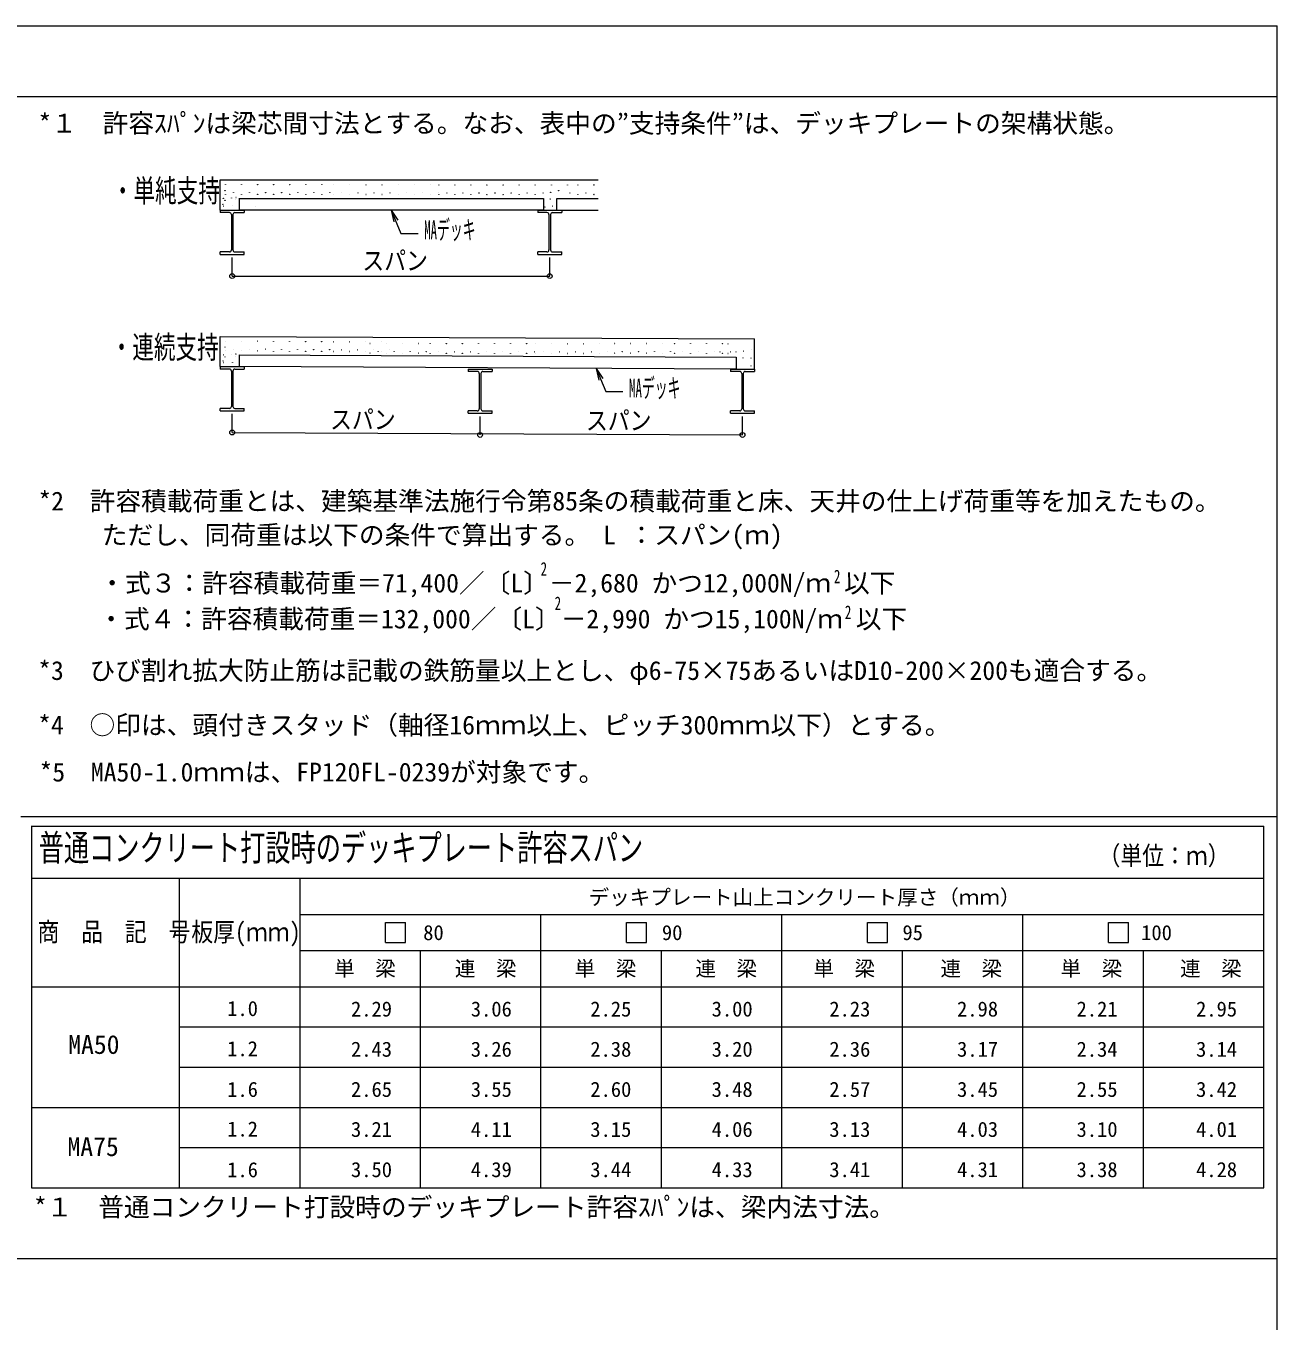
# Model space of a CAD drawing. Units: millimetres, scale not verified. Extents: x -2848 to 2848, y -2045 to 2045.
# Drawn here: x 1291 to 2848, y 433 to 2045 of the extents above; entities that cross this region are included whole.
import ezdxf
from ezdxf.enums import TextEntityAlignment as Align

# ---------------------------------------------------------------- set-up
doc = ezdxf.new("R2010")
doc.units = ezdxf.units.MM
doc.header["$LTSCALE"] = 8
doc.linetypes.add('DASHED3', pattern=[4, 3, -1])
for name, color, linetype, lineweight in [('0-0_0', 4, 'Continuous', 9), ('0-4_16', 134, 'Continuous', 18), ('0-6_48', 6, 'Continuous', 18), ('0-D_LAYER3', 4, 'DASHED3', 9)]:
    doc.layers.add(name, color=color, linetype=linetype, lineweight=lineweight)
doc.styles.add('ＭＳ ゴシック', font='')
doc.styles.get('ＭＳ ゴシック').set_extended_font_data('MS Gothic')

msp = doc.modelspace()

# ---------------------------------------------------------------- linework, layer by layer
at = {"layer": '0-0_0', "color": 2, "lineweight": 18}
for p, q in [((-53.403, 1956.53), (2848.301, 1956.53)), ((1532.44, 1815.261), (1562.44, 1815.261)), ((1532.44, 1815.261), (1532.44, 1812.261)), ((1543.94, 1812.261), (1532.44, 1812.261)), ((1546.44, 1809.761), (1546.44, 1765.761)), ((1548.44, 1809.761), (1548.44, 1765.761)), ((1550.94, 1812.261), (1562.44, 1812.261)), ((1562.44, 1815.262), (1562.44, 1812.261)), ((1927.76, 1815.262), (1957.76, 1815.262)), ((1927.76, 1815.262), (1927.76, 1812.262)), ((1939.26, 1812.262), (1927.76, 1812.262)), ((1941.76, 1809.762), (1941.76, 1765.762)), ((1943.76, 1809.762), (1943.76, 1765.762)), ((1946.26, 1812.262), (1957.76, 1812.262)), ((1957.76, 1815.262), (1957.76, 1812.262)), ((1532.44, 1760.261), (1532.44, 1763.261)), ((1543.94, 1763.261), (1532.44, 1763.261)), ((1532.44, 1760.261), (1562.44, 1760.261)), ((1550.94, 1763.261), (1562.44, 1763.261)), ((1562.44, 1760.261), (1562.44, 1763.261)), ((1927.76, 1760.262), (1927.76, 1763.262)), ((1939.26, 1763.262), (1927.76, 1763.262)), ((1927.76, 1760.262), (1957.76, 1760.262)), ((1946.26, 1763.262), (1957.76, 1763.262)), ((1957.76, 1760.262), (1957.76, 1763.262)), ((1532.44, 1620.535), (1562.44, 1620.535)), ((1532.44, 1620.535), (1532.44, 1617.535)), ((1543.94, 1617.535), (1532.44, 1617.535)), ((1546.44, 1615.035), (1546.44, 1571.035)), ((1548.44, 1615.035), (1548.44, 1571.035)), ((1550.94, 1617.535), (1562.44, 1617.535)), ((1562.44, 1620.536), (1562.44, 1617.535)), ((1841.051, 1617.535), (1871.051, 1617.535)), ((1841.051, 1617.535), (1841.051, 1614.535)), ((1852.551, 1614.535), (1841.051, 1614.535)), ((1855.051, 1612.035), (1855.051, 1568.035)), ((1857.051, 1612.035), (1857.051, 1568.035)), ((1859.551, 1614.535), (1871.051, 1614.535)), ((1871.051, 1617.536), (1871.051, 1614.535)), ((2167.76, 1617.536), (2197.76, 1617.536)), ((2167.76, 1617.536), (2167.76, 1614.536)), ((2179.26, 1614.536), (2167.76, 1614.536)), ((2181.76, 1612.036), (2181.76, 1568.036)), ((2183.76, 1612.036), (2183.76, 1568.036)), ((2186.26, 1614.536), (2197.76, 1614.536)), ((2197.76, 1617.536), (2197.76, 1614.536)), ((1532.44, 1565.535), (1532.44, 1568.535)), ((1543.94, 1568.535), (1532.44, 1568.535)), ((1532.44, 1565.535), (1562.44, 1565.535)), ((1550.94, 1568.535), (1562.44, 1568.535)), ((1562.44, 1565.535), (1562.44, 1568.535)), ((1841.051, 1562.535), (1841.051, 1565.535)), ((1852.551, 1565.535), (1841.051, 1565.535)), ((1859.551, 1565.535), (1871.051, 1565.535)), ((1871.051, 1562.535), (1871.051, 1565.535)), ((2167.76, 1562.536), (2167.76, 1565.536)), ((2179.26, 1565.536), (2167.76, 1565.536)), ((2186.26, 1565.536), (2197.76, 1565.536)), ((2197.76, 1562.536), (2197.76, 1565.536)), ((1841.051, 1562.535), (1871.051, 1562.535)), ((2167.76, 1562.536), (2197.76, 1562.536)), ((1284.224, 1060.846), (2848.301, 1060.846)), ((-1313.403, 510.846), (2848.301, 510.846))]:
    msp.add_line(p, q, dxfattribs=at)
at = {"layer": '0-0_0', "color": 6, "lineweight": 18}
for p, q in [((1532.44, 1852.876), (2003.006, 1852.876)), ((1532.44, 1815.261), (1532.44, 1852.876)), ((1556.079, 1829.866), (1935.04, 1829.866)), ((1556.079, 1829.866), (1556.079, 1815.261)), ((1935.04, 1829.866), (1935.04, 1815.261)), ((1951.4, 1829.866), (2003.006, 1829.866)), ((1951.4, 1815.261), (1951.4, 1829.866)), ((1935.04, 1815.261), (1556.079, 1815.261)), ((1951.4, 1815.261), (2003.006, 1815.261)), ((1532.44, 1658.15), (2197.76, 1655.15)), ((1532.44, 1620.535), (1532.44, 1658.15)), ((2197.76, 1617.535), (2197.76, 1655.15)), ((1556.079, 1635.141), (2175.04, 1632.141)), ((1556.079, 1635.141), (1556.079, 1620.535)), ((2175.04, 1632.141), (2175.04, 1617.535)), ((2175.04, 1617.535), (1556.079, 1620.535))]:
    msp.add_line(p, q, dxfattribs=at)
at = {"layer": '0-0_0'}
for p, q in [((1745.56, 1815.261), (1757.484, 1786.302)), ((1745.56, 1815.261), (1753.593, 1802.594)), ((1745.56, 1815.261), (1748.775, 1800.61)), ((1757.484, 1786.302), (1778.85, 1786.302)), ((1547.44, 1733.232), (1547.44, 1756.389)), ((1942.76, 1733.232), (1942.76, 1756.389)), ((1547.44, 1733.232), (1942.76, 1733.232)), ((2000.671, 1618.38), (2012.596, 1589.422)), ((2000.671, 1618.38), (2008.705, 1605.713)), ((2000.671, 1618.38), (2003.887, 1603.729)), ((2012.596, 1589.422), (2033.962, 1589.422)), ((1547.44, 1538.506), (1547.44, 1561.662)), ((1856.051, 1535.506), (1856.051, 1558.662)), ((2182.76, 1535.506), (2182.76, 1558.663)), ((1547.44, 1538.506), (2182.76, 1535.506)), ((1738.248, 903.762), (1738.248, 928.762)), ((1738.248, 928.762), (1763.248, 928.762)), ((1763.248, 903.762), (1763.248, 928.762)), ((2038.298, 903.762), (2038.298, 928.762)), ((2038.298, 928.762), (2063.298, 928.762)), ((2063.298, 903.762), (2063.298, 928.762)), ((2338.298, 903.762), (2338.298, 928.762)), ((2338.298, 928.762), (2363.298, 928.762)), ((2363.298, 903.762), (2363.298, 928.762)), ((2638.298, 903.762), (2638.298, 928.762)), ((2638.298, 928.762), (2663.298, 928.762)), ((2663.298, 903.762), (2663.298, 928.762)), ((1738.248, 903.762), (1763.248, 903.762)), ((2038.298, 903.762), (2063.298, 903.762)), ((2338.298, 903.762), (2363.298, 903.762)), ((2638.298, 903.762), (2663.298, 903.762))]:
    msp.add_line(p, q, dxfattribs=at)
for centre, radius in [((1538.54, 1839.512), 0.1), ((1539.1, 1846.971), 0.1), ((1559.1, 1846.971), 0.1), ((1579.1, 1846.971), 0.1), ((1599.1, 1846.971), 0.1), ((1619.1, 1846.971), 0.1), ((1639.1, 1846.971), 0.1), ((1659.1, 1846.971), 0.1), ((1673.982, 1846.77), 0.1), ((1693.982, 1846.77), 0.1), ((1713.982, 1846.77), 0.1), ((1733.982, 1846.77), 0.1), ((1753.982, 1846.77), 0.1), ((1773.982, 1846.77), 0.1), ((1793.982, 1846.77), 0.1), ((1804.644, 1846.632), 0.1), ((1824.644, 1846.632), 0.1), ((1844.644, 1846.632), 0.1), ((1864.644, 1846.632), 0.1), ((1884.644, 1846.632), 0.1), ((1904.644, 1846.632), 0.1), ((1924.644, 1846.632), 0.1), ((1943.86, 1837.502), 0.1), ((1944.912, 1846.632), 0.1), ((1953.86, 1839.512), 0.1), ((1964.912, 1846.632), 0.1), ((1977.802, 1846.632), 0.1), ((1997.802, 1846.632), 0.1), ((1535.928, 1822.449), 0.1), ((1536.488, 1829.908), 0.1), ((1538.54, 1827.502), 0.1), ((1539.1, 1834.962), 0.1), ((1546.488, 1830.302), 0.1), ((1549.1, 1836.971), 0.1), ((1551.918, 1828.182), 0.1), ((1552.167, 1831.068), 0.1), ((1556.488, 1829.908), 0.1), ((1559.1, 1834.962), 0.1), ((1569.1, 1836.971), 0.1), ((1576.488, 1829.908), 0.1), ((1579.1, 1834.962), 0.1), ((1589.1, 1836.971), 0.1), ((1599.1, 1834.962), 0.1), ((1609.1, 1836.971), 0.1), ((1619.1, 1834.962), 0.1), ((1629.1, 1836.971), 0.1), ((1639.1, 1834.962), 0.1), ((1649.1, 1836.971), 0.1), ((1659.1, 1834.962), 0.1), ((1669.1, 1836.971), 0.1), ((1673.982, 1834.761), 0.1), ((1683.982, 1836.77), 0.1), ((1693.982, 1834.761), 0.1), ((1703.982, 1836.77), 0.1), ((1713.982, 1834.761), 0.1), ((1723.982, 1836.77), 0.1), ((1733.982, 1834.761), 0.1), ((1743.982, 1836.77), 0.1), ((1753.982, 1834.761), 0.1), ((1763.982, 1836.77), 0.1), ((1773.982, 1834.761), 0.1), ((1783.982, 1836.77), 0.1), ((1793.982, 1834.761), 0.1), ((1803.982, 1836.77), 0.1), ((1804.644, 1834.622), 0.1), ((1814.644, 1836.632), 0.1), ((1824.644, 1834.622), 0.1), ((1834.644, 1836.632), 0.1), ((1844.644, 1834.622), 0.1), ((1854.644, 1836.632), 0.1), ((1864.644, 1834.622), 0.1), ((1874.644, 1836.632), 0.1), ((1884.644, 1834.622), 0.1), ((1894.644, 1836.632), 0.1), ((1904.644, 1834.622), 0.1), ((1914.644, 1836.632), 0.1), ((1924.644, 1834.622), 0.1), ((1934.644, 1836.632), 0.1), ((1943.419, 1829.181), 0.1), ((1967.802, 1836.632), 0.1), ((1977.802, 1834.622), 0.1), ((1987.802, 1836.632), 0.1), ((1997.802, 1834.622), 0.1), ((1536.488, 1820.302), 0.1), ((1547.798, 1820.638), 0.1), ((1576.488, 1820.302), 0.1), ((1936.798, 1819.25), 0.1), ((1946.014, 1820.121), 0.1), ((1547.44, 1733.232), 3), ((1942.76, 1733.233), 3), ((1538.54, 1644.786), 0.1), ((1539.1, 1652.245), 0.1), ((1559.1, 1652.245), 0.1), ((1579.1, 1652.245), 0.1), ((1598.851, 1651.608), 0.1), ((1618.851, 1651.608), 0.1), ((1638.851, 1651.608), 0.1), ((1658.851, 1651.608), 0.1), ((1673.733, 1651.407), 0.1), ((1693.733, 1651.407), 0.1), ((1713.733, 1651.407), 0.1), ((1719.1, 1649.245), 0.1), ((1733.733, 1651.407), 0.1), ((1739.1, 1649.245), 0.1), ((1759.1, 1649.245), 0.1), ((1779.1, 1649.245), 0.1), ((1793.982, 1649.045), 0.1), ((1813.982, 1649.045), 0.1), ((1833.982, 1649.045), 0.1), ((1853.982, 1649.045), 0.1), ((1873.982, 1649.045), 0.1), ((1893.982, 1649.045), 0.1), ((1913.982, 1649.045), 0.1), ((1924.644, 1648.906), 0.1), ((1944.644, 1648.906), 0.1), ((1964.644, 1648.906), 0.1), ((1984.644, 1648.906), 0.1), ((2004.644, 1648.906), 0.1), ((2023.091, 1649.245), 0.1), ((2024.644, 1648.906), 0.1), ((2043.091, 1649.245), 0.1), ((2063.091, 1649.245), 0.1), ((2083.091, 1649.245), 0.1), ((2097.973, 1649.045), 0.1), ((2117.973, 1649.045), 0.1), ((2137.973, 1649.045), 0.1), ((2157.973, 1649.045), 0.1), ((2164.644, 1648.906), 0.1), ((1536.488, 1635.182), 0.1), ((1538.54, 1632.777), 0.1), ((1539.1, 1640.236), 0.1), ((1546.488, 1635.577), 0.1), ((1549.1, 1642.245), 0.1), ((1551.918, 1633.457), 0.1), ((1552.167, 1636.342), 0.1), ((1556.488, 1635.182), 0.1), ((1559.1, 1640.236), 0.1), ((1569.1, 1642.245), 0.1), ((1576.488, 1635.182), 0.1), ((1579.1, 1640.236), 0.1), ((1589.1, 1642.245), 0.1), ((1598.851, 1639.598), 0.1), ((1608.851, 1641.608), 0.1), ((1618.851, 1639.598), 0.1), ((1628.851, 1641.608), 0.1), ((1638.851, 1639.598), 0.1), ((1648.851, 1641.608), 0.1), ((1658.851, 1639.598), 0.1), ((1668.851, 1641.608), 0.1), ((1673.733, 1639.398), 0.1), ((1683.733, 1641.407), 0.1), ((1693.733, 1639.398), 0.1), ((1703.733, 1641.407), 0.1), ((1713.733, 1639.398), 0.1), ((1719.1, 1637.236), 0.1), ((1723.733, 1641.407), 0.1), ((1729.1, 1639.245), 0.1), ((1733.733, 1639.398), 0.1), ((1739.1, 1637.236), 0.1), ((1743.733, 1641.407), 0.1), ((1749.1, 1639.245), 0.1), ((1759.1, 1637.236), 0.1), ((1769.1, 1639.245), 0.1), ((1779.1, 1637.236), 0.1), ((1789.1, 1639.245), 0.1), ((1793.982, 1637.035), 0.1), ((1803.982, 1639.045), 0.1), ((1813.982, 1637.035), 0.1), ((1823.982, 1639.045), 0.1), ((1833.982, 1637.035), 0.1), ((1843.982, 1639.045), 0.1), ((1853.982, 1637.035), 0.1), ((1863.982, 1639.045), 0.1), ((1873.982, 1637.035), 0.1), ((1883.982, 1639.045), 0.1), ((1893.982, 1637.035), 0.1), ((1903.982, 1639.045), 0.1), ((1913.982, 1637.035), 0.1), ((1923.982, 1639.045), 0.1), ((1924.644, 1636.897), 0.1), ((1934.644, 1638.906), 0.1), ((1944.644, 1636.897), 0.1), ((1954.644, 1638.906), 0.1), ((1964.644, 1636.897), 0.1), ((1974.644, 1638.906), 0.1), ((1984.644, 1636.897), 0.1), ((1994.644, 1638.906), 0.1), ((2004.644, 1636.897), 0.1), ((2014.644, 1638.906), 0.1), ((2023.091, 1637.236), 0.1), ((2024.644, 1636.897), 0.1), ((2033.091, 1639.245), 0.1), ((2043.091, 1637.236), 0.1), ((2053.091, 1639.245), 0.1), ((2063.091, 1637.236), 0.1), ((2073.091, 1639.245), 0.1), ((2083.091, 1637.236), 0.1), ((2093.091, 1639.245), 0.1), ((2097.973, 1637.035), 0.1), ((2107.973, 1639.045), 0.1), ((2117.973, 1637.035), 0.1), ((2127.973, 1639.045), 0.1), ((2137.973, 1637.035), 0.1), ((2147.973, 1639.045), 0.1), ((2154.644, 1638.906), 0.1), ((2157.973, 1637.035), 0.1), ((2164.644, 1636.897), 0.1), ((2167.973, 1639.045), 0.1), ((2174.644, 1638.906), 0.1), ((2183.419, 1631.455), 0.1), ((2183.86, 1639.777), 0.1), ((2193.419, 1631.061), 0.1), ((2193.86, 1641.786), 0.1), ((1535.928, 1627.723), 0.1), ((1536.488, 1625.577), 0.1), ((1547.798, 1625.913), 0.1), ((2193.419, 1621.455), 0.1), ((1547.44, 1538.506), 3), ((1856.051, 1535.506), 3), ((2182.76, 1535.506), 3)]:
    msp.add_circle(centre, radius, dxfattribs=at)
at = {"layer": '0-0_0', "color": 2, "lineweight": 18}
for centre, start, end in [((1543.94, 1809.761), 0, 90), ((1550.94, 1809.761), 90, 180), ((1939.26, 1809.762), 0, 90), ((1946.26, 1809.762), 90, 180), ((1543.94, 1765.761), 270, 0), ((1550.94, 1765.761), 180, 270), ((1939.26, 1765.762), 270, 0), ((1946.26, 1765.762), 180, 270), ((1543.94, 1615.035), 0, 90), ((1550.94, 1615.035), 90, 180), ((1852.551, 1612.035), 0, 90), ((1859.551, 1612.035), 90, 180), ((2179.26, 1612.036), 0, 90), ((2186.26, 1612.036), 90, 180), ((1543.94, 1571.035), 270, 0), ((1550.94, 1571.035), 180, 270), ((1852.551, 1568.035), 270, 0), ((1859.551, 1568.035), 180, 270), ((2179.26, 1568.036), 270, 0), ((2186.26, 1568.036), 180, 270)]:
    msp.add_arc(centre, 2.5, start, end, dxfattribs=at)
at = {"layer": '0-4_16', "color": 7}
for p, q in [((-2848.301, 2044.544), (2848.301, 2044.544)), ((2848.301, -2044.544), (2848.301, 2044.544)), ((1297.018, 1048.762), (2831.881, 1048.762)), ((1297.804, 1048.762), (1297.804, 598.762)), ((2831.881, 598.762), (2831.881, 1048.762)), ((1297.018, 983.762), (2831.881, 983.762)), ((1481.881, 598.762), (1481.881, 983.762)), ((1631.881, 598.762), (1631.881, 983.762)), ((1781.881, 983.255), (1781.881, 983.762)), ((1931.881, 983.255), (1931.881, 983.762)), ((1931.881, 598.762), (1931.881, 938.762)), ((2231.881, 598.762), (2231.881, 938.762)), ((2531.881, 598.762), (2531.881, 938.762)), ((1781.881, 598.762), (1781.881, 893.762)), ((2081.881, 598.762), (2081.881, 893.762)), ((2381.881, 598.762), (2381.881, 893.762)), ((2681.881, 598.762), (2681.881, 893.762)), ((1297.804, 848.762), (2831.881, 848.762)), ((1481.881, 798.762), (2831.881, 798.762)), ((1481.881, 748.762), (2831.881, 748.762)), ((1297.804, 698.762), (2831.881, 698.762)), ((1481.881, 648.762), (2831.881, 648.762)), ((1297.804, 598.762), (2831.881, 598.762))]:
    msp.add_line(p, q, dxfattribs=at)
at = {"layer": '0-D_LAYER3', "linetype": 'Continuous'}
for p, q in [((1631.881, 983.762), (2831.881, 983.762)), ((1631.881, 938.762), (2831.881, 938.762)), ((1631.881, 893.762), (2831.881, 893.762))]:
    msp.add_line(p, q, dxfattribs=at)

# ---------------------------------------------------------------- texts
at = {"layer": '0-0_0', "color": 7, "style": 'ＭＳ ゴシック'}
for s, height, p in [('*１\u3000許容ｽﾊﾟﾝは梁芯間寸法とする。なお、表中の”支持条件”は、デッキプレートの架構状態。', 23.46, (1306.208, 1904.593)), ('*2\u3000許容積載荷重とは、建築基準法施行令第85条の積載荷重と床、天井の仕上げ荷重等を加えたもの。', 23.46, (1306.11, 1434.498)), ('ただし、同荷重は以下の条件で算出する。 L ：スパン(ｍ)', 23.46, (1385.138, 1392.272)), ('・式３：許容積載荷重＝71,400／〔L〕－2,680 かつ12,000N/ｍ 以下', 23.46, (1382.008, 1332.438)), ('・式４：許容積載荷重＝132,000／〔L〕－2,990 かつ15,100N/ｍ 以下', 23.46, (1380.734, 1287.785)), ('*3\u3000ひび割れ拡大防止筋は記載の鉄筋量以上とし、φ6-75×75あるいはD10-200×200も適合する。', 23.46, (1305.897, 1223.594)), ('*4\u3000○印は、頭付きスタッド（軸径16ｍｍ以上、ピッチ300ｍｍ以下）とする。', 23.46, (1305.897, 1155.759)), ('*5\u3000MA50-1.0ｍｍは、FP120FL-0239が対象です。', 23.46, (1307.577, 1097.222)), ('デッキプレート山上コンクリート厚さ（ｍｍ）', 18.77, (1991.214, 945.208)), ('80', 18.77, (1785.27, 901.213)), ('90', 18.77, (2082.444, 901.213)), ('95', 18.77, (2381.878, 901.213)), ('100', 18.77, (2679.052, 901.213)), ('単\u3000梁', 18.77, (1674.406, 856.43)), ('連\u3000梁', 18.77, (1824.688, 856.43)), ('単\u3000梁', 18.77, (1973.84, 856.43)), ('連\u3000梁', 18.77, (2124.122, 856.43)), ('単\u3000梁', 18.77, (2271.014, 856.43)), ('連\u3000梁', 18.77, (2429.205, 856.43)), ('単\u3000梁', 18.77, (2578.784, 856.43)), ('連\u3000梁', 18.77, (2727.509, 856.43)), ('1.0', 18.77, (1541.214, 806.753)), ('2.29', 18.77, (1695.358, 806.121)), ('3.06', 18.77, (1844.51, 806.121)), ('2.25', 18.77, (1993.29, 806.121)), ('3.00', 18.77, (2144.341, 806.121)), ('2.23', 18.77, (2290.849, 806.121)), ('2.98', 18.77, (2449.85, 806.121)), ('2.21', 18.77, (2598.63, 806.121)), ('2.95', 18.77, (2747.41, 806.121)), ('MA50', 23.46, (1343.343, 758.207)), ('1.2', 18.77, (1541.214, 756.753)), ('2.43', 18.77, (1695.358, 756.121)), ('3.26', 18.77, (1844.51, 756.121)), ('2.38', 18.77, (1993.29, 756.121)), ('3.20', 18.77, (2144.341, 756.121)), ('2.36', 18.77, (2290.849, 756.121)), ('3.17', 18.77, (2449.85, 756.121)), ('2.34', 18.77, (2598.63, 756.121)), ('3.14', 18.77, (2747.41, 756.121)), ('1.6', 18.77, (1541.214, 706.136)), ('2.65', 18.77, (1695.358, 706.161)), ('3.55', 18.77, (1844.51, 706.161)), ('2.60', 18.77, (1993.29, 706.161)), ('3.48', 18.77, (2144.341, 706.161)), ('2.57', 18.77, (2290.849, 706.161)), ('3.45', 18.77, (2449.85, 706.161)), ('2.55', 18.77, (2598.63, 706.161)), ('3.42', 18.77, (2747.41, 706.161)), ('1.2', 18.77, (1541.214, 656.812)), ('3.21', 18.77, (1695.358, 656.37)), ('4.11', 18.77, (1844.51, 656.37)), ('3.15', 18.77, (1993.29, 656.37)), ('4.06', 18.77, (2144.341, 656.37)), ('3.13', 18.77, (2290.849, 656.37)), ('4.03', 18.77, (2449.85, 656.37)), ('3.10', 18.77, (2598.63, 656.37)), ('4.01', 18.77, (2747.41, 656.37)), ('MA75', 23.46, (1342.399, 631.05)), ('1.6', 18.77, (1541.214, 606.125)), ('3.50', 18.77, (1695.358, 606.288)), ('4.39', 18.77, (1844.51, 606.288)), ('3.44', 18.77, (1993.29, 606.288)), ('4.33', 18.77, (2144.341, 606.288)), ('3.41', 18.77, (2290.849, 606.288)), ('4.31', 18.77, (2449.85, 606.288)), ('3.38', 18.77, (2598.63, 606.288)), ('4.28', 18.77, (2747.41, 606.288)), ('*１\u3000普通コンクリート打設時のデッキプレート許容ｽﾊﾟﾝは、梁内法寸法。', 23.46, (1300.636, 555.922))]:
    msp.add_text(s, height=height, dxfattribs=at).set_placement(p, align=Align.BOTTOM_LEFT)
for s, height, width, p in [('・単純支持', 28.15, 0.7, (1397.706, 1816.911)), ('MAデッキ', 23.46, 0.5, (1786.466, 1771.998)), ('スパン', 23.46, 0.85, (1709.494, 1733.609)), ('・連続支持', 28.15, 0.7, (1396.27, 1622.281)), ('MAデッキ', 23.46, 0.5, (2041.578, 1575.118)), ('スパン', 23.46, 0.85, (1669.341, 1535.883)), ('スパン', 23.46, 0.85, (1987.879, 1534.682)), ('2', 16.89, 0.7, (1931.398, 1355.338)), ('2', 16.89, 0.7, (2296.568, 1345.901)), ('2', 16.89, 0.7, (1948.894, 1312.491)), ('2', 16.89, 0.7, (2310.18, 1301.394)), ('（単位：ｍ）', 23.46, 0.85, (2625.934, 993.32)), ('商\u3000品\u3000記\u3000号', 23.46, 0.85, (1305.038, 898.398)), ('板厚(ｍｍ)', 23.46, 0.85, (1496.615, 898.199))]:
    msp.add_text(s, height=height, dxfattribs=dict(at, width=width)).set_placement(p, align=Align.BOTTOM_LEFT)
at = {"layer": '0-6_48', "color": 7, "style": 'ＭＳ ゴシック', "width": 0.7}
msp.add_text('普通コンクリート打設時のデッキプレート許容スパン', height=32.84, dxfattribs=at).set_placement((1306.579, 995.581), align=Align.BOTTOM_LEFT)

doc.saveas('drawing.dxf')
